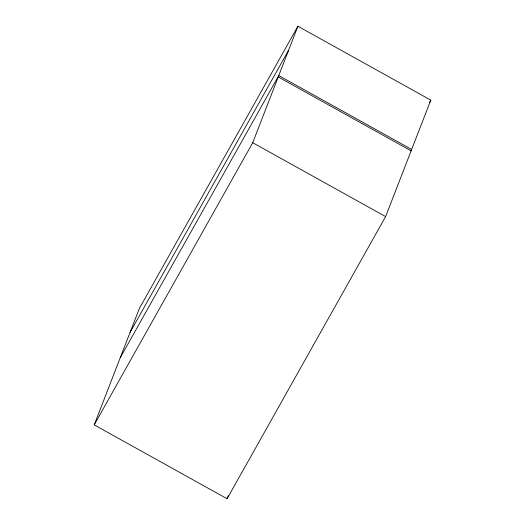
<?xml version="1.0" encoding="UTF-8"?>
<svg xmlns="http://www.w3.org/2000/svg" width="525" height="525" viewBox="0 0 525 525"><rect width="100%" height="100%" fill="white"/><g stroke="black" fill="none" stroke-linecap="round" stroke-linejoin="round"><path stroke-width="0.79" d="M94.205 424.869L139.381 308.405L297.905 26.25L430.795 100.131L385.619 216.595L227.095 498.75L94.205 424.869L252.728 142.715L297.905 26.25M227.095 498.75L228.283 495.692M130.075 332.377L288.606 50.229M120.245 357.728L278.775 75.574L411.666 149.461L410.858 150.885M429.588 102.277L430.795 100.131M278.243 76.945L411.134 150.833M252.728 142.715L385.619 216.595"/></g></svg>
